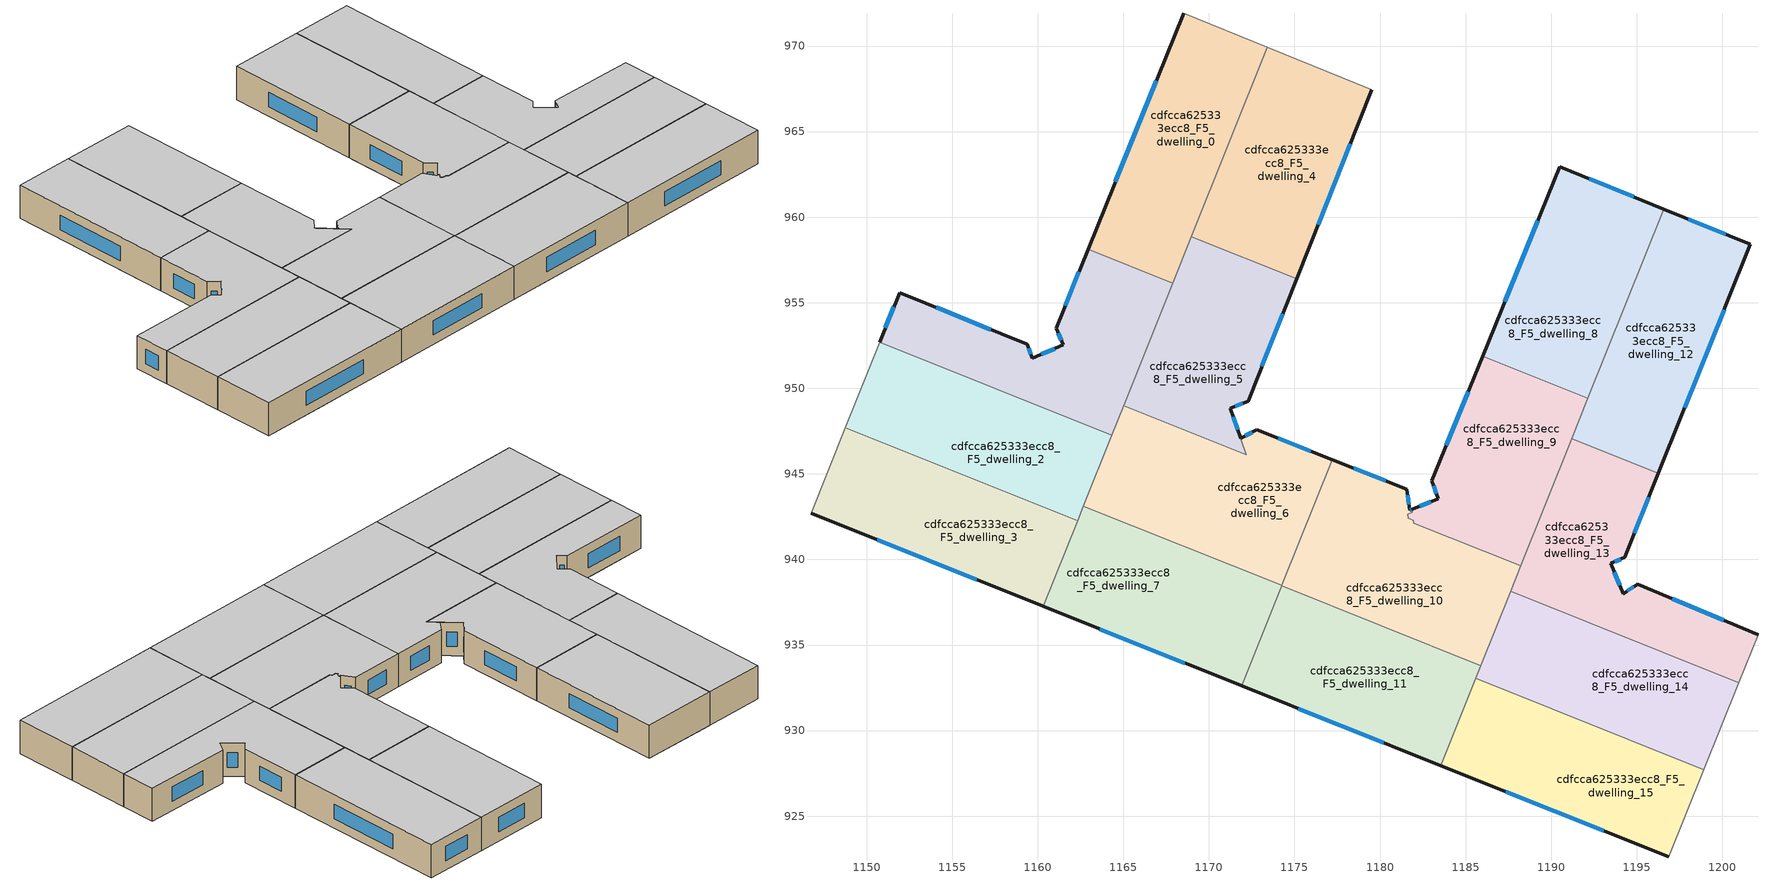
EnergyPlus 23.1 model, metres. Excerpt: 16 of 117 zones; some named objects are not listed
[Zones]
cdfcca625333ecc8_F5_dwelling_0
 floor to cdfcca625333ecc8_F4_dwelling_15 (EU_floor_Construction): 1173.41,969.93 1168.81,958.45 1163.71,960 1168.53,971.92 z15
 floor to cdfcca625333ecc8_F4_dwelling_13 (EU_floor_Construction): 1168.81,958.45 1167.89,956.14 1162.94,958.12 1163.71,960 z15
 wall outside (EU_wall_Construction): 1168.53,971.92 1162.94,958.12 z15:18
 wall to cdfcca625333ecc8_F5_dwelling_1 (EU_wall_Construction): 1162.94,958.12 1167.89,956.14 z15:18
 wall adiabatic (EU_wall_Construction): 1173.41,969.93 1168.53,971.92 z15:18
 wall to cdfcca625333ecc8_F5_dwelling_4 (EU_wall_Construction): 1168.98,958.86 1173.41,969.93 z15:18
 wall to cdfcca625333ecc8_F5_dwelling_5 (EU_wall_Construction): 1167.89,956.14 1168.98,958.86 z15:18
 window (EU_Window_Construction): 1166.93,967.98 1164.54,962.06 z15.86:17.14
 ceiling to cdfcca625333ecc8_F6_dwelling_0 (EU_floor_Construction): 1167.89,956.14 1173.41,969.93 1168.53,971.92 1162.94,958.12 z18
cdfcca625333ecc8_F5_dwelling_1
 floor to cdfcca625333ecc8_F4_dwelling_13 (EU_floor_Construction): 1167.89,956.14 1166.89,953.64 1164.37,954.41 1162.43,948.03 1155.41,950.84 1156.32,953.81 1159.38,952.57 1159.68,951.77 1161.5,952.54 1161.42,952.72 1161.07,953.5 1162.94,958.12 z15
 floor to cdfcca625333ecc8_F4_dwelling_12 (EU_floor_Construction): 1166.89,953.64 1164.33,947.26 1162.43,948.03 1164.37,954.41 z15
 floor to cdfcca625333ecc8_F4_dwelling_16 (EU_floor_Construction): 1156.32,953.81 1155.41,950.84 1150.76,952.7 1151.92,955.59 z15
 wall outside (EU_wall_Construction): 1162.94,958.12 1161.07,953.5 1161.5,952.54 1159.68,951.77 1159.38,952.57 1151.92,955.59 1150.76,952.7 z15:18
 wall to cdfcca625333ecc8_F5_dwelling_2 (EU_wall_Construction): 1150.76,952.7 1164.33,947.26 z15:18
 wall to cdfcca625333ecc8_F5_dwelling_5 (EU_wall_Construction): 1165.02,948.98 1167.89,956.14 z15:18
 wall to cdfcca625333ecc8_F5_dwelling_6 (EU_wall_Construction): 1164.33,947.26 1165.02,948.98 z15:18
 window (EU_Window_Construction): 1162.41,956.8 1161.61,954.82 / 1151.59,954.77 1151.09,953.53 / 1157.25,953.43 1154.05,954.73 / 1159.6,952 1159.47,952.34 / 1160.98,952.32 1160.2,951.99 / 1161.2,953.23 1161.38,952.81 z15.86:17.14
 ceiling to cdfcca625333ecc8_F6_dwelling_1 (EU_floor_Construction): 1164.33,947.26 1167.89,956.14 1162.94,958.12 1161.07,953.5 1161.5,952.54 1159.68,951.77 1159.38,952.57 1151.92,955.59 1150.76,952.7 z18
cdfcca625333ecc8_F5_dwelling_10
 floor to cdfcca625333ecc8_F4_dwelling_6 (EU_floor_Construction): 1184.64,939.06 1183.34,934.8 1176.73,937.45 1177.84,941.12 z15
 floor to cdfcca625333ecc8_F4_dwelling_5 (EU_floor_Construction): 1181.57,944.09 1181.73,942.87 1181.87,942.92 1181.89,942.77 1181.6,942.65 1181.63,942.42 1181.95,942.29 1181.97,942.12 1185.18,940.84 1184.64,939.06 1177.84,941.12 1179.05,945.09 z15
 floor to cdfcca625333ecc8_F4_dwelling_9 (EU_floor_Construction): 1179.05,945.09 1177.07,938.57 1174.59,939.32 1177.2,945.83 z15
 floor to cdfcca625333ecc8_F4_dwelling_4 (EU_floor_Construction): 1188.22,939.62 1187.06,936.72 1184.19,937.59 1185.18,940.84 z15
 floor to cdfcca625333ecc8_F4_dwelling_8 (EU_floor_Construction): 1177.07,938.57 1176.73,937.45 1174.24,938.45 1174.59,939.32 z15
 floor to cdfcca625333ecc8_F4_dwelling_2 (EU_floor_Construction): 1187.06,936.72 1185.88,933.79 1183.34,934.8 1184.19,937.59 z15
 wall outside (EU_wall_Construction): 1181.87,942.92 1181.73,942.87 1181.57,944.09 1177.2,945.83 z15:18
 wall to cdfcca625333ecc8_F5_dwelling_9 (EU_wall_Construction): 1188.22,939.62 1181.97,942.12 1181.95,942.29 1181.63,942.42 1181.6,942.65 1181.89,942.77 1181.87,942.92 z15:18
 wall to cdfcca625333ecc8_F5_dwelling_11 (EU_wall_Construction): 1174.24,938.45 1185.89,933.79 z15:18
 wall to cdfcca625333ecc8_F5_dwelling_14 (EU_wall_Construction): 1185.88,933.79 1187.63,938.15 z15:18
 wall to cdfcca625333ecc8_F5_dwelling_6 (EU_wall_Construction): 1177.2,945.83 1174.25,938.48 z15:18
 wall to cdfcca625333ecc8_F5_dwelling_13 (EU_wall_Construction): 1187.63,938.15 1188.22,939.62 z15:18
 wall to cdfcca625333ecc8_F5_dwelling_7 (EU_wall_Construction): 1174.25,938.48 1174.24,938.45 z15:18
 window (EU_Window_Construction): 1180.32,944.59 1178.45,945.33 / 1181.68,943.22 1181.62,943.74 / 1181.83,942.91 1181.77,942.88 z15.86:17.14
 ceiling to cdfcca625333ecc8_F6_dwelling_10 (EU_floor_Construction): 1185.89,933.79 1188.22,939.62 1181.97,942.12 1181.95,942.29 1181.63,942.42 1181.6,942.65 1181.89,942.77 1181.87,942.92 1181.73,942.87 1181.57,944.09 1177.2,945.83 1174.24,938.45 z18
cdfcca625333ecc8_F5_dwelling_11
 floor to cdfcca625333ecc8_F4_dwelling_8 (EU_floor_Construction): 1176.73,937.45 1174.89,931.42 1171.91,932.62 1174.24,938.45 z15
 floor to cdfcca625333ecc8_F4_dwelling_6 (EU_floor_Construction): 1183.34,934.8 1181.51,928.77 1174.89,931.42 1176.73,937.45 z15
 floor to cdfcca625333ecc8_F4_dwelling_2 (EU_floor_Construction): 1185.88,933.79 1183.55,927.95 1181.51,928.77 1183.34,934.8 z15
 wall outside (EU_wall_Construction): 1171.91,932.62 1183.55,927.95 z15:18
 wall to cdfcca625333ecc8_F5_dwelling_15 (EU_wall_Construction): 1183.55,927.95 1185.59,933.05 z15:18
 wall to cdfcca625333ecc8_F5_dwelling_7 (EU_wall_Construction): 1174.24,938.45 1171.91,932.62 z15:18
 wall to cdfcca625333ecc8_F5_dwelling_14 (EU_wall_Construction): 1185.59,933.05 1185.88,933.79 z15:18
 window (EU_Window_Construction): 1175.23,931.28 1180.22,929.29 z15.86:17.14
 ceiling to cdfcca625333ecc8_F6_dwelling_11 (EU_floor_Construction): 1183.55,927.95 1185.89,933.79 1174.24,938.45 1171.91,932.62 z18
cdfcca625333ecc8_F5_dwelling_12
 floor to cdfcca625333ecc8_F4_dwelling_3 (EU_floor_Construction): 1201.64,958.4 1196.26,945.03 1191.45,946.95 1192.36,949.95 1196.57,960.47 z15
 floor to cdfcca625333ecc8_F4_dwelling_5 (EU_floor_Construction): 1192.24,949.55 1191.45,946.95 1191.2,947.05 1192.2,949.56 z15
 wall outside (EU_wall_Construction): 1196.26,945.03 1201.64,958.4 1196.57,960.47 z15:18
 wall to cdfcca625333ecc8_F5_dwelling_13 (EU_wall_Construction): 1191.2,947.05 1196.26,945.03 z15:18
 wall to cdfcca625333ecc8_F5_dwelling_8 (EU_wall_Construction): 1196.57,960.47 1192.15,949.42 z15:18
 wall to cdfcca625333ecc8_F5_dwelling_9 (EU_wall_Construction): 1192.15,949.42 1191.2,947.05 z15:18
 window (EU_Window_Construction): 1200.19,958.99 1198.02,959.88 / 1197.79,948.85 1200.1,954.58 z15.86:17.14
 ceiling to cdfcca625333ecc8_F6_dwelling_12 (EU_floor_Construction): 1196.26,945.03 1201.64,958.4 1196.57,960.47 1191.2,947.05 z18
cdfcca625333ecc8_F5_dwelling_13
 floor to cdfcca625333ecc8_F4_dwelling_4 (EU_floor_Construction): 1196.08,944.59 1194.28,940.12 1193.48,939.76 1193.59,939.51 1192.58,936.17 1187.63,938.15 1190.12,944.35 1190.61,944.2 1191.18,946.08 z15
 floor to cdfcca625333ecc8_F4_dwelling_1 (EU_floor_Construction): 1202.08,935.61 1200.96,932.81 1192.58,936.17 1193.59,939.51 1194.22,938 1195.05,938.56 z15
 floor to cdfcca625333ecc8_F4_dwelling_3 (EU_floor_Construction): 1196.26,945.03 1196.08,944.59 1191.18,946.08 1191.45,946.95 z15
 floor to cdfcca625333ecc8_F4_dwelling_5 (EU_floor_Construction): 1191.45,946.95 1190.61,944.2 1190.12,944.35 1191.2,947.05 z15
 wall outside (EU_wall_Construction): 1202.08,935.61 1195.05,938.56 1194.22,938 1193.48,939.76 1194.28,940.12 1196.26,945.03 z15:18
 wall adiabatic (EU_wall_Construction): 1200.96,932.81 1202.08,935.61 z15:18
 wall to cdfcca625333ecc8_F5_dwelling_14 (EU_wall_Construction): 1187.63,938.15 1200.96,932.81 z15:18
 wall to cdfcca625333ecc8_F5_dwelling_9 (EU_wall_Construction): 1191.2,947.05 1188.22,939.62 z15:18
 window (EU_Window_Construction): 1194.81,938.4 1194.46,938.16 / 1200.07,936.45 1197.06,937.72 / 1194.85,941.52 1195.69,943.63 / 1193.71,939.87 1194.06,940.02 / 1194.01,938.5 1193.69,939.26 z15.86:17.14
 ceiling to cdfcca625333ecc8_F6_dwelling_13 (EU_floor_Construction): 1200.96,932.81 1202.08,935.61 1195.05,938.56 1194.22,938 1193.48,939.76 1194.28,940.12 1196.26,945.03 1191.2,947.05 1187.63,938.15 z18
cdfcca625333ecc8_F5_dwelling_14
 floor to cdfcca625333ecc8_F4_dwelling_1 (EU_floor_Construction): 1200.96,932.81 1199.71,929.7 1191.38,932.23 1192.58,936.17 z15
 floor to cdfcca625333ecc8_F4_dwelling_0 (EU_floor_Construction): 1199.71,929.7 1198.91,927.72 1190.97,930.9 1191.38,932.23 z15
 floor to cdfcca625333ecc8_F4_dwelling_2 (EU_floor_Construction): 1192.26,935.13 1190.97,930.9 1185.59,933.05 1187.06,936.72 z15
 floor to cdfcca625333ecc8_F4_dwelling_4 (EU_floor_Construction): 1192.58,936.17 1192.26,935.13 1187.06,936.72 1187.63,938.15 z15
 wall adiabatic (EU_wall_Construction): 1198.91,927.72 1200.96,932.81 z15:18
 wall to cdfcca625333ecc8_F5_dwelling_15 (EU_wall_Construction): 1185.59,933.05 1198.91,927.72 z15:18
 ceiling to cdfcca625333ecc8_F6_dwelling_14 (EU_floor_Construction): 1198.91,927.72 1200.96,932.81 1187.63,938.15 1185.59,933.05 z18
cdfcca625333ecc8_F5_dwelling_15
 floor to cdfcca625333ecc8_F4_dwelling_0 (EU_floor_Construction): 1198.91,927.72 1196.87,922.62 1189.37,925.62 1190.97,930.9 z15
 floor adiabatic (EU_floor_Construction): 1190.97,930.9 1189.37,925.62 1183.55,927.95 1185.59,933.05 z15
 wall outside (EU_wall_Construction): 1183.55,927.95 1196.87,922.62 z15:18
 wall adiabatic (EU_wall_Construction): 1196.87,922.62 1198.91,927.72 z15:18
 window (EU_Window_Construction): 1187.35,926.43 1193.06,924.14 z15.86:17.14
 ceiling to cdfcca625333ecc8_F6_dwelling_15 (EU_floor_Construction): 1196.87,922.62 1198.91,927.72 1185.59,933.05 1183.55,927.95 z18
cdfcca625333ecc8_F5_dwelling_2
 floor to cdfcca625333ecc8_F4_dwelling_16 (EU_floor_Construction): 1155.41,950.84 1153.84,945.66 1148.76,947.7 1150.76,952.7 z15
 floor to cdfcca625333ecc8_F4_dwelling_13 (EU_floor_Construction): 1162.43,948.03 1162.24,947.4 1155.04,949.6 1155.41,950.84 z15
 floor to cdfcca625333ecc8_F4_dwelling_14 (EU_floor_Construction): 1162.24,947.4 1160.85,942.85 1153.84,945.66 1155.04,949.6 z15
 floor to cdfcca625333ecc8_F4_dwelling_10 (EU_floor_Construction): 1163.85,946.06 1162.33,942.26 1160.85,942.85 1162,946.62 z15
 floor to cdfcca625333ecc8_F4_dwelling_12 (EU_floor_Construction): 1164.33,947.26 1163.85,946.06 1162,946.62 1162.43,948.03 z15
 wall to cdfcca625333ecc8_F5_dwelling_3 (EU_wall_Construction): 1148.76,947.7 1162.33,942.26 z15:18
 wall adiabatic (EU_wall_Construction): 1150.76,952.7 1148.76,947.7 z15:18
 wall to cdfcca625333ecc8_F5_dwelling_6 (EU_wall_Construction): 1162.67,943.12 1164.33,947.26 z15:18
 wall to cdfcca625333ecc8_F5_dwelling_7 (EU_wall_Construction): 1162.33,942.26 1162.67,943.12 z15:18
 ceiling to cdfcca625333ecc8_F6_dwelling_2 (EU_floor_Construction): 1162.33,942.26 1164.33,947.26 1150.76,952.7 1148.76,947.7 z18
cdfcca625333ecc8_F5_dwelling_3
 floor to cdfcca625333ecc8_F4_dwelling_14 (EU_floor_Construction): 1160.85,942.85 1159.28,937.68 1152.26,940.49 1153.84,945.66 z15
 floor to cdfcca625333ecc8_F4_dwelling_16 (EU_floor_Construction): 1153.84,945.66 1152.26,940.49 1146.75,942.69 1148.76,947.7 z15
 floor to cdfcca625333ecc8_F4_dwelling_10 (EU_floor_Construction): 1162.33,942.26 1160.32,937.26 1159.28,937.68 1160.85,942.85 z15
 wall outside (EU_wall_Construction): 1146.75,942.69 1160.32,937.26 z15:18
 wall adiabatic (EU_wall_Construction): 1148.76,947.7 1146.75,942.69 z15:18
 wall to cdfcca625333ecc8_F5_dwelling_7 (EU_wall_Construction): 1160.32,937.26 1162.33,942.26 z15:18
 window (EU_Window_Construction): 1150.63,941.14 1156.45,938.81 z15.86:17.14
 ceiling to cdfcca625333ecc8_F6_dwelling_3 (EU_floor_Construction): 1160.32,937.26 1162.33,942.26 1148.76,947.7 1146.75,942.69 z18
cdfcca625333ecc8_F5_dwelling_4
 floor to cdfcca625333ecc8_F4_dwelling_11 (EU_floor_Construction): 1179.53,967.43 1175.13,956.39 1169.99,958.45 1173.48,969.9 z15
 floor to cdfcca625333ecc8_F4_dwelling_15 (EU_floor_Construction): 1173.48,969.9 1169.99,958.45 1168.98,958.86 1173.41,969.93 z15
 wall outside (EU_wall_Construction): 1175.13,956.39 1179.53,967.43 z15:18
 wall adiabatic (EU_wall_Construction): 1179.53,967.43 1173.41,969.93 z15:18
 wall to cdfcca625333ecc8_F5_dwelling_5 (EU_wall_Construction): 1168.97,958.86 1175.13,956.39 z15:18
 window (EU_Window_Construction): 1176.39,959.55 1178.27,964.28 z15.86:17.14
 ceiling to cdfcca625333ecc8_F6_dwelling_4 (EU_floor_Construction): 1175.13,956.39 1179.53,967.43 1173.41,969.93 1168.97,958.86 z18
cdfcca625333ecc8_F5_dwelling_5
 floor to cdfcca625333ecc8_F4_dwelling_12 (EU_floor_Construction): 1174.05,953.67 1172.29,949.25 1171.26,948.83 1171.84,947.09 1170.93,946.61 1165.02,948.98 1166.89,953.64 1168.39,953.18 1169,955.21 z15
 floor to cdfcca625333ecc8_F4_dwelling_11 (EU_floor_Construction): 1175.13,956.39 1174.05,953.67 1169,955.21 1169.99,958.45 z15
 floor to cdfcca625333ecc8_F4_dwelling_9 (EU_floor_Construction): 1171.84,947.09 1172.18,946.11 1170.93,946.61 z15
 floor to cdfcca625333ecc8_F4_dwelling_13 (EU_floor_Construction): 1169.89,958.12 1168.39,953.18 1166.89,953.64 1168.81,958.45 z15
 floor to cdfcca625333ecc8_F4_dwelling_15 (EU_floor_Construction): 1169.99,958.45 1169.89,958.12 1168.81,958.45 1168.98,958.86 z15
 wall outside (EU_wall_Construction): 1171.25,948.82 1172.29,949.25 1175.13,956.39 z15:18
 wall to cdfcca625333ecc8_F5_dwelling_6 (EU_wall_Construction): 1165.02,948.98 1172.18,946.11 1171.25,948.82 z15:18
 window (EU_Window_Construction): 1173.1,951.29 1174.32,954.35 / 1171.55,948.94 1171.99,949.13 z15.86:17.14
 ceiling to cdfcca625333ecc8_F6_dwelling_5 (EU_floor_Construction): 1172.18,946.11 1171.25,948.82 1172.29,949.25 1175.13,956.39 1168.97,958.86 1165.02,948.98 z18
cdfcca625333ecc8_F5_dwelling_6
 floor to cdfcca625333ecc8_F4_dwelling_9 (EU_floor_Construction): 1177.2,945.83 1174.59,939.32 1169.07,941 1170.75,946.51 1170.94,946.61 1172.18,946.11 1171.85,947.09 1172.79,947.58 z15
 floor to cdfcca625333ecc8_F4_dwelling_10 (EU_floor_Construction): 1170.04,944.17 1168.95,940.6 1162.67,943.12 1163.85,946.06 z15
 floor to cdfcca625333ecc8_F4_dwelling_12 (EU_floor_Construction): 1170.93,946.61 1170.75,946.51 1170.04,944.17 1163.85,946.06 1165.02,948.98 z15
 floor to cdfcca625333ecc8_F4_dwelling_8 (EU_floor_Construction): 1174.59,939.32 1174.25,938.48 1168.95,940.6 1169.07,941 z15
 wall outside (EU_wall_Construction): 1177.2,945.83 1172.79,947.58 1171.85,947.09 1171.26,948.82 z15:18
 wall to cdfcca625333ecc8_F5_dwelling_7 (EU_wall_Construction): 1162.67,943.12 1174.25,938.48 z15:18
 window (EU_Window_Construction): 1171.68,947.59 1171.43,948.33 / 1172.52,947.44 1172.12,947.23 / 1175.94,946.33 1174.05,947.08 z15.86:17.14
 ceiling to cdfcca625333ecc8_F6_dwelling_6 (EU_floor_Construction): 1174.25,938.48 1177.2,945.83 1172.79,947.58 1171.85,947.09 1171.26,948.82 1172.18,946.11 1165.02,948.98 1162.67,943.12 z18
cdfcca625333ecc8_F5_dwelling_7
 floor to cdfcca625333ecc8_F4_dwelling_10 (EU_floor_Construction): 1168.95,940.6 1167.11,934.54 1160.32,937.26 1162.67,943.12 z15
 floor to cdfcca625333ecc8_F4_dwelling_8 (EU_floor_Construction): 1174.25,938.48 1171.91,932.62 1167.11,934.54 1168.95,940.6 z15
 wall outside (EU_wall_Construction): 1160.32,937.26 1171.91,932.62 z15:18
 window (EU_Window_Construction): 1163.63,935.93 1168.6,933.94 z15.86:17.14
 ceiling to cdfcca625333ecc8_F6_dwelling_7 (EU_floor_Construction): 1171.91,932.62 1174.25,938.48 1162.67,943.12 1160.32,937.26 z18
cdfcca625333ecc8_F5_dwelling_8
 floor to cdfcca625333ecc8_F4_dwelling_7 (EU_floor_Construction): 1195.67,960.84 1192.36,949.95 1192.2,949.56 1190.5,950.08 1185.99,951.89 1190.48,962.96 z15
 floor to cdfcca625333ecc8_F4_dwelling_3 (EU_floor_Construction): 1196.57,960.47 1192.36,949.95 1195.67,960.84 z15
 floor to cdfcca625333ecc8_F4_dwelling_5 (EU_floor_Construction): 1192.2,949.56 1192.15,949.42 1190.5,950.08 z15
 wall outside (EU_wall_Construction): 1196.57,960.47 1190.48,962.96 1185.99,951.89 z15:18
 wall to cdfcca625333ecc8_F5_dwelling_9 (EU_wall_Construction): 1185.99,951.89 1192.15,949.42 z15:18
 window (EU_Window_Construction): 1189.2,959.79 1187.27,955.05 / 1194.83,961.18 1192.22,962.25 z15.86:17.14
 ceiling to cdfcca625333ecc8_F6_dwelling_8 (EU_floor_Construction): 1192.15,949.42 1196.57,960.47 1190.48,962.96 1185.99,951.89 z18
cdfcca625333ecc8_F5_dwelling_9
 floor to cdfcca625333ecc8_F4_dwelling_5 (EU_floor_Construction): 1192.15,949.42 1190.12,944.35 1186.57,945.43 1185.18,940.84 1181.97,942.12 1181.95,942.29 1181.63,942.42 1181.6,942.65 1181.89,942.77 1181.87,942.92 1183.39,943.55 1183.03,944.6 1185.83,951.5 1190.5,950.08 z15
 floor to cdfcca625333ecc8_F4_dwelling_7 (EU_floor_Construction): 1190.5,950.08 1185.83,951.5 1185.99,951.89 z15
 floor to cdfcca625333ecc8_F4_dwelling_4 (EU_floor_Construction): 1190.12,944.35 1188.22,939.62 1185.18,940.84 1186.57,945.43 z15
 wall outside (EU_wall_Construction): 1185.99,951.89 1183.03,944.6 1183.39,943.55 1181.87,942.92 z15:18
 window (EU_Window_Construction): 1182.96,943.37 1182.31,943.1 / 1183.13,944.3 1183.29,943.85 / 1185.14,949.81 1183.87,946.68 z15.86:17.14
 ceiling to cdfcca625333ecc8_F6_dwelling_9 (EU_floor_Construction): 1188.22,939.62 1192.15,949.42 1185.99,951.89 1183.03,944.6 1183.39,943.55 1181.87,942.92 1181.89,942.77 1181.6,942.65 1181.63,942.42 1181.95,942.29 1181.97,942.12 z18
[Building]
EU S2 Campaign: North Axis=0; Terrain=City; Solar Distribution=FullExterior
[Site:Location]
Helsinki-Vantaa.AP: Latitude=60.317; Longitude=24.963; Time Zone=2; Elevation=54.6
[SizingPeriod:WeatherFileDays]
AnnualSizingPeriod: Begin Month=1; Begin Day of Month=1; End Month=12; End Day of Month=31; Day of Week for Start Day=Monday; Use Weather File Daylight Saving Period=No; Use Weather File Rain and Snow Indicators=No
[MATERIAL]
EU_InternalMass_Material: Roughness=MediumRough; Thickness=0.1; Conductivity=1; Density=1800; Specific Heat=900; Thermal Absorptance=0.9; Solar Absorptance=0.7; Visible Absorptance=0.7
[MATERIAL:NOMASS] Roughness=MediumRough; Thermal Absorptance=0.9; Solar Absorptance=0.7; Visible Absorptance=0.7
Name | Thermal Resistance
EU_wall_NoMass | 1.10183
EU_floor_NoMass | 1.70606
[WINDOWMATERIAL:SIMPLEGLAZINGSYSTEM]
EU_Window_SimpleGlazing: UFactor=3.11035; Solar Heat Gain Coefficient=0.8; Visible Transmittance=0.8
[CONSTRUCTION]
EU_wall_Construction: EU_wall_NoMass
EU_floor_Construction: EU_floor_NoMass
EU_Window_Construction: EU_Window_SimpleGlazing
EU_InternalMass_Construction: EU_InternalMass_Material
[ZONE] Type=1; Multiplier=1; Ceiling Height=autocalculate; Floor Area=autocalculate; Part of Total Floor Area=Yes
Name | Volume
cdfcca625333ecc8_F5_dwelling_0 | 236.406
cdfcca625333ecc8_F5_dwelling_1 | 236.401
cdfcca625333ecc8_F5_dwelling_10 | 262.417
cdfcca625333ecc8_F5_dwelling_11; cdfcca625333ecc8_F5_dwelling_14; cdfcca625333ecc8_F5_dwelling_4; cdfcca625333ecc8_F5_dwelling_7 | 236.383
cdfcca625333ecc8_F5_dwelling_12; cdfcca625333ecc8_F5_dwelling_2 | 236.388
cdfcca625333ecc8_F5_dwelling_13 | 236.389
cdfcca625333ecc8_F5_dwelling_15 | 236.39
cdfcca625333ecc8_F5_dwelling_3 | 236.399
cdfcca625333ecc8_F5_dwelling_5 | 211.936
cdfcca625333ecc8_F5_dwelling_6 | 260.8125
cdfcca625333ecc8_F5_dwelling_8 | 236.375
cdfcca625333ecc8_F5_dwelling_9 | 210.374
[INTERNALMASS] Construction=EU_InternalMass_Construction
Name | Zone or ZoneList | Surface Area
cdfcca625333ecc8_F5_dwelling_0_EU_InternalMass | cdfcca625333ecc8_F5_dwelling_0 | 78.8021
cdfcca625333ecc8_F5_dwelling_1_EU_InternalMass | cdfcca625333ecc8_F5_dwelling_1 | 78.8003
cdfcca625333ecc8_F5_dwelling_2_EU_InternalMass | cdfcca625333ecc8_F5_dwelling_2 | 78.7959
cdfcca625333ecc8_F5_dwelling_3_EU_InternalMass | cdfcca625333ecc8_F5_dwelling_3 | 78.7999
cdfcca625333ecc8_F5_dwelling_4_EU_InternalMass | cdfcca625333ecc8_F5_dwelling_4 | 78.7942
cdfcca625333ecc8_F5_dwelling_5_EU_InternalMass | cdfcca625333ecc8_F5_dwelling_5 | 70.6447
cdfcca625333ecc8_F5_dwelling_6_EU_InternalMass | cdfcca625333ecc8_F5_dwelling_6 | 86.9432
cdfcca625333ecc8_F5_dwelling_7_EU_InternalMass | cdfcca625333ecc8_F5_dwelling_7 | 78.7943
cdfcca625333ecc8_F5_dwelling_8_EU_InternalMass | cdfcca625333ecc8_F5_dwelling_8 | 78.7918
cdfcca625333ecc8_F5_dwelling_9_EU_InternalMass | cdfcca625333ecc8_F5_dwelling_9 | 70.1245
cdfcca625333ecc8_F5_dwelling_10_EU_InternalMass | cdfcca625333ecc8_F5_dwelling_10 | 87.4754
cdfcca625333ecc8_F5_dwelling_11_EU_InternalMass | cdfcca625333ecc8_F5_dwelling_11 | 78.7947
cdfcca625333ecc8_F5_dwelling_12_EU_InternalMass | cdfcca625333ecc8_F5_dwelling_12 | 78.7962
cdfcca625333ecc8_F5_dwelling_13_EU_InternalMass | cdfcca625333ecc8_F5_dwelling_13 | 78.7965
cdfcca625333ecc8_F5_dwelling_14_EU_InternalMass | cdfcca625333ecc8_F5_dwelling_14 | 78.7945
cdfcca625333ecc8_F5_dwelling_15_EU_InternalMass | cdfcca625333ecc8_F5_dwelling_15 | 78.7969
[OTHEREQUIPMENT] Fuel Type=Electricity; Design Level Calculation Method=Watts/Area; Power per Zone Floor Area=1; Fraction Latent=0; Fraction Radiant=0; Fraction Lost=0; Carbon Dioxide Generation Rate=0; EndUse Subcategory=EU_Step8_InternalGains
Name | Zone or ZoneList or Space or SpaceList | Schedule
EU_Step8_InternalGain_cdfcca625333ecc8_F5_dwelling_0_f000 | cdfcca625333ecc8_F5_dwelling_0 | EU_Step8_GainSchedule_cdfcca625333ecc8_F5_dwelling_0_f000
EU_Step8_InternalGain_cdfcca625333ecc8_F5_dwelling_1_f000 | cdfcca625333ecc8_F5_dwelling_1 | EU_Step8_GainSchedule_cdfcca625333ecc8_F5_dwelling_1_f000
EU_Step8_InternalGain_cdfcca625333ecc8_F5_dwelling_2_f000 | cdfcca625333ecc8_F5_dwelling_2 | EU_Step8_GainSchedule_cdfcca625333ecc8_F5_dwelling_2_f000
EU_Step8_InternalGain_cdfcca625333ecc8_F5_dwelling_3_f000 | cdfcca625333ecc8_F5_dwelling_3 | EU_Step8_GainSchedule_cdfcca625333ecc8_F5_dwelling_3_f000
EU_Step8_InternalGain_cdfcca625333ecc8_F5_dwelling_4_f000 | cdfcca625333ecc8_F5_dwelling_4 | EU_Step8_GainSchedule_cdfcca625333ecc8_F5_dwelling_4_f000
EU_Step8_InternalGain_cdfcca625333ecc8_F5_dwelling_5_f000 | cdfcca625333ecc8_F5_dwelling_5 | EU_Step8_GainSchedule_cdfcca625333ecc8_F5_dwelling_5_f000
EU_Step8_InternalGain_cdfcca625333ecc8_F5_dwelling_6_f000 | cdfcca625333ecc8_F5_dwelling_6 | EU_Step8_GainSchedule_cdfcca625333ecc8_F5_dwelling_6_f000
EU_Step8_InternalGain_cdfcca625333ecc8_F5_dwelling_7_f000 | cdfcca625333ecc8_F5_dwelling_7 | EU_Step8_GainSchedule_cdfcca625333ecc8_F5_dwelling_7_f000
EU_Step8_InternalGain_cdfcca625333ecc8_F5_dwelling_8_f000 | cdfcca625333ecc8_F5_dwelling_8 | EU_Step8_GainSchedule_cdfcca625333ecc8_F5_dwelling_8_f000
EU_Step8_InternalGain_cdfcca625333ecc8_F5_dwelling_9_f000 | cdfcca625333ecc8_F5_dwelling_9 | EU_Step8_GainSchedule_cdfcca625333ecc8_F5_dwelling_9_f000
EU_Step8_InternalGain_cdfcca625333ecc8_F5_dwelling_10_f000 | cdfcca625333ecc8_F5_dwelling_10 | EU_Step8_GainSchedule_cdfcca625333ecc8_F5_dwelling_10_f000
EU_Step8_InternalGain_cdfcca625333ecc8_F5_dwelling_11_f000 | cdfcca625333ecc8_F5_dwelling_11 | EU_Step8_GainSchedule_cdfcca625333ecc8_F5_dwelling_11_f000
EU_Step8_InternalGain_cdfcca625333ecc8_F5_dwelling_12_f000 | cdfcca625333ecc8_F5_dwelling_12 | EU_Step8_GainSchedule_cdfcca625333ecc8_F5_dwelling_12_f000
EU_Step8_InternalGain_cdfcca625333ecc8_F5_dwelling_13_f000 | cdfcca625333ecc8_F5_dwelling_13 | EU_Step8_GainSchedule_cdfcca625333ecc8_F5_dwelling_13_f000
EU_Step8_InternalGain_cdfcca625333ecc8_F5_dwelling_14_f000 | cdfcca625333ecc8_F5_dwelling_14 | EU_Step8_GainSchedule_cdfcca625333ecc8_F5_dwelling_14_f000
EU_Step8_InternalGain_cdfcca625333ecc8_F5_dwelling_15_f000 | cdfcca625333ecc8_F5_dwelling_15 | EU_Step8_GainSchedule_cdfcca625333ecc8_F5_dwelling_15_f000
[ZONEVENTILATION:DESIGNFLOWRATE] Schedule=EU_AlwaysOn; Design Flow Rate Calculation Method=AirChanges/Hour; Air Changes per Hour=0.756316; Ventilation Type=Natural; Fan Pressure Rise=0; Fan Total Efficiency=1; Constant Term Coefficient=1; Temperature Term Coefficient=0; Velocity Term Coefficient=0; Velocity Squared Term Coefficient=0; Minimum Indoor Temperature=-100; Maximum Indoor Temperature=100; Delta Temperature=-100; Minimum Outdoor Temperature=-100; Maximum Outdoor Temperature=100; Maximum Wind Speed=40
Name | Zone or ZoneList or Space or SpaceList
EU_ConstantAir_cdfcca625333ecc8_F5_dwelling_0 | cdfcca625333ecc8_F5_dwelling_0
EU_ConstantAir_cdfcca625333ecc8_F5_dwelling_1 | cdfcca625333ecc8_F5_dwelling_1
EU_ConstantAir_cdfcca625333ecc8_F5_dwelling_2 | cdfcca625333ecc8_F5_dwelling_2
EU_ConstantAir_cdfcca625333ecc8_F5_dwelling_3 | cdfcca625333ecc8_F5_dwelling_3
EU_ConstantAir_cdfcca625333ecc8_F5_dwelling_4 | cdfcca625333ecc8_F5_dwelling_4
EU_ConstantAir_cdfcca625333ecc8_F5_dwelling_5 | cdfcca625333ecc8_F5_dwelling_5
EU_ConstantAir_cdfcca625333ecc8_F5_dwelling_6 | cdfcca625333ecc8_F5_dwelling_6
EU_ConstantAir_cdfcca625333ecc8_F5_dwelling_7 | cdfcca625333ecc8_F5_dwelling_7
EU_ConstantAir_cdfcca625333ecc8_F5_dwelling_8 | cdfcca625333ecc8_F5_dwelling_8
EU_ConstantAir_cdfcca625333ecc8_F5_dwelling_9 | cdfcca625333ecc8_F5_dwelling_9
EU_ConstantAir_cdfcca625333ecc8_F5_dwelling_10 | cdfcca625333ecc8_F5_dwelling_10
EU_ConstantAir_cdfcca625333ecc8_F5_dwelling_11 | cdfcca625333ecc8_F5_dwelling_11
EU_ConstantAir_cdfcca625333ecc8_F5_dwelling_12 | cdfcca625333ecc8_F5_dwelling_12
EU_ConstantAir_cdfcca625333ecc8_F5_dwelling_13 | cdfcca625333ecc8_F5_dwelling_13
EU_ConstantAir_cdfcca625333ecc8_F5_dwelling_14 | cdfcca625333ecc8_F5_dwelling_14
EU_ConstantAir_cdfcca625333ecc8_F5_dwelling_15 | cdfcca625333ecc8_F5_dwelling_15
[HVACTEMPLATE:ZONE:IDEALLOADSAIRSYSTEM] System Availability Schedule=EU_AlwaysOn; Maximum Heating Supply Air Temperature=50; Minimum Cooling Supply Air Temperature=13; Maximum Heating Supply Air Humidity Ratio=0.0156; Minimum Cooling Supply Air Humidity Ratio=0.0077; Heating Limit=NoLimit; Cooling Limit=NoLimit; Heating Availability Schedule=EU_AlwaysOn; Cooling Availability Schedule=EU_CoolingOff; Dehumidification Control Type=ConstantSensibleHeatRatio; Cooling Sensible Heat Ratio=0.7; Dehumidification Setpoint=60; Humidification Control Type=None; Humidification Setpoint=30; Outdoor Air Method=None; Outdoor Air Flow Rate per Person=0.00944; Outdoor Air Flow Rate per Zone Floor Area=0; Outdoor Air Flow Rate per Zone=0; Demand Controlled Ventilation Type=None; Outdoor Air Economizer Type=NoEconomizer; Heat Recovery Type=None; Sensible Heat Recovery Effectiveness=0.7; Latent Heat Recovery Effectiveness=0.65
Name | Template Thermostat
cdfcca625333ecc8_F5_dwelling_0 | EU_HeatOnly_cdfcca625333ecc8_F5_dwelling_0
cdfcca625333ecc8_F5_dwelling_1 | EU_HeatOnly_cdfcca625333ecc8_F5_dwelling_1
cdfcca625333ecc8_F5_dwelling_2 | EU_HeatOnly_cdfcca625333ecc8_F5_dwelling_2
cdfcca625333ecc8_F5_dwelling_3 | EU_HeatOnly_cdfcca625333ecc8_F5_dwelling_3
cdfcca625333ecc8_F5_dwelling_4 | EU_HeatOnly_cdfcca625333ecc8_F5_dwelling_4
cdfcca625333ecc8_F5_dwelling_5 | EU_HeatOnly_cdfcca625333ecc8_F5_dwelling_5
cdfcca625333ecc8_F5_dwelling_6 | EU_HeatOnly_cdfcca625333ecc8_F5_dwelling_6
cdfcca625333ecc8_F5_dwelling_7 | EU_HeatOnly_cdfcca625333ecc8_F5_dwelling_7
cdfcca625333ecc8_F5_dwelling_8 | EU_HeatOnly_cdfcca625333ecc8_F5_dwelling_8
cdfcca625333ecc8_F5_dwelling_9 | EU_HeatOnly_cdfcca625333ecc8_F5_dwelling_9
cdfcca625333ecc8_F5_dwelling_10 | EU_HeatOnly_cdfcca625333ecc8_F5_dwelling_10
cdfcca625333ecc8_F5_dwelling_11 | EU_HeatOnly_cdfcca625333ecc8_F5_dwelling_11
cdfcca625333ecc8_F5_dwelling_12 | EU_HeatOnly_cdfcca625333ecc8_F5_dwelling_12
cdfcca625333ecc8_F5_dwelling_13 | EU_HeatOnly_cdfcca625333ecc8_F5_dwelling_13
cdfcca625333ecc8_F5_dwelling_14 | EU_HeatOnly_cdfcca625333ecc8_F5_dwelling_14
cdfcca625333ecc8_F5_dwelling_15 | EU_HeatOnly_cdfcca625333ecc8_F5_dwelling_15
[SIZING:ZONE] Zone Cooling Design Supply Air Temperature Input Method=SupplyAirTemperature; Zone Cooling Design Supply Air Temperature=13; Zone Heating Design Supply Air Temperature Input Method=SupplyAirTemperature; Zone Heating Design Supply Air Temperature=50; Zone Cooling Design Supply Air Humidity Ratio=0.008; Zone Heating Design Supply Air Humidity Ratio=0.008; Cooling Design Air Flow Method=DesignDay; Cooling Design Air Flow Rate=0; Cooling Minimum Air Flow per Zone Floor Area=0.000762; Cooling Minimum Air Flow=0; Cooling Minimum Air Flow Fraction=0.2; Heating Design Air Flow Method=DesignDay; Heating Design Air Flow Rate=0; Heating Maximum Air Flow per Zone Floor Area=0.002032; Heating Maximum Air Flow=0.141576; Heating Maximum Air Flow Fraction=0.3; Account for Dedicated Outdoor Air System=No; Dedicated Outdoor Air System Control Strategy=NeutralSupplyAir; Dedicated Outdoor Air Low Setpoint Temperature for Design=autosize; Dedicated Outdoor Air High Setpoint Temperature for Design=autosize; Zone Load Sizing Method=Sensible Load Only No Latent Load; Zone Latent Cooling Design Supply Air Humidity Ratio Input Method=HumidityRatioDifference; Zone Cooling Design Supply Air Humidity Ratio Difference=0.005; Zone Latent Heating Design Supply Air Humidity Ratio Input Method=HumidityRatioDifference; Zone Humidification Design Supply Air Humidity Ratio Difference=0.005
cdfcca625333ecc8_F5_dwelling_0; cdfcca625333ecc8_F5_dwelling_1; cdfcca625333ecc8_F5_dwelling_2; cdfcca625333ecc8_F5_dwelling_3; cdfcca625333ecc8_F5_dwelling_4; cdfcca625333ecc8_F5_dwelling_5; cdfcca625333ecc8_F5_dwelling_6; cdfcca625333ecc8_F5_dwelling_7; cdfcca625333ecc8_F5_dwelling_8; cdfcca625333ecc8_F5_dwelling_9; cdfcca625333ecc8_F5_dwelling_10; cdfcca625333ecc8_F5_dwelling_11; cdfcca625333ecc8_F5_dwelling_12; cdfcca625333ecc8_F5_dwelling_13; cdfcca625333ecc8_F5_dwelling_14; cdfcca625333ecc8_F5_dwelling_15
[SCHEDULE:CONSTANT]
Name | Hourly Value
EU_AlwaysOn | 1
EU_CoolingOff | 0
[SCHEDULE:FILE] Column Number=1; Rows to Skip at Top=0; Number of Hours of Data=8760; Column Separator=Comma; Interpolate to Timestep=No; Minutes per Item=60; Adjust Schedule for Daylight Savings=Yes
Name | File
EU_Step8_GainSchedule_cdfcca625333ecc8_F5_dwelling_0_f000 | ../../schedules/cdfcca625333ecc8/cdfcca625333ecc8_F5_dwelling_0_f000_gain.csv
EU_Step8_GainSchedule_cdfcca625333ecc8_F5_dwelling_1_f000 | ../../schedules/cdfcca625333ecc8/cdfcca625333ecc8_F5_dwelling_1_f000_gain.csv
EU_Step8_GainSchedule_cdfcca625333ecc8_F5_dwelling_2_f000 | ../../schedules/cdfcca625333ecc8/cdfcca625333ecc8_F5_dwelling_2_f000_gain.csv
EU_Step8_GainSchedule_cdfcca625333ecc8_F5_dwelling_3_f000 | ../../schedules/cdfcca625333ecc8/cdfcca625333ecc8_F5_dwelling_3_f000_gain.csv
EU_Step8_GainSchedule_cdfcca625333ecc8_F5_dwelling_4_f000 | ../../schedules/cdfcca625333ecc8/cdfcca625333ecc8_F5_dwelling_4_f000_gain.csv
EU_Step8_GainSchedule_cdfcca625333ecc8_F5_dwelling_5_f000 | ../../schedules/cdfcca625333ecc8/cdfcca625333ecc8_F5_dwelling_5_f000_gain.csv
EU_Step8_GainSchedule_cdfcca625333ecc8_F5_dwelling_6_f000 | ../../schedules/cdfcca625333ecc8/cdfcca625333ecc8_F5_dwelling_6_f000_gain.csv
EU_Step8_GainSchedule_cdfcca625333ecc8_F5_dwelling_7_f000 | ../../schedules/cdfcca625333ecc8/cdfcca625333ecc8_F5_dwelling_7_f000_gain.csv
EU_Step8_GainSchedule_cdfcca625333ecc8_F5_dwelling_8_f000 | ../../schedules/cdfcca625333ecc8/cdfcca625333ecc8_F5_dwelling_8_f000_gain.csv
EU_Step8_GainSchedule_cdfcca625333ecc8_F5_dwelling_9_f000 | ../../schedules/cdfcca625333ecc8/cdfcca625333ecc8_F5_dwelling_9_f000_gain.csv
EU_Step8_GainSchedule_cdfcca625333ecc8_F5_dwelling_10_f000 | ../../schedules/cdfcca625333ecc8/cdfcca625333ecc8_F5_dwelling_10_f000_gain.csv
EU_Step8_GainSchedule_cdfcca625333ecc8_F5_dwelling_11_f000 | ../../schedules/cdfcca625333ecc8/cdfcca625333ecc8_F5_dwelling_11_f000_gain.csv
EU_Step8_GainSchedule_cdfcca625333ecc8_F5_dwelling_12_f000 | ../../schedules/cdfcca625333ecc8/cdfcca625333ecc8_F5_dwelling_12_f000_gain.csv
EU_Step8_GainSchedule_cdfcca625333ecc8_F5_dwelling_13_f000 | ../../schedules/cdfcca625333ecc8/cdfcca625333ecc8_F5_dwelling_13_f000_gain.csv
EU_Step8_GainSchedule_cdfcca625333ecc8_F5_dwelling_14_f000 | ../../schedules/cdfcca625333ecc8/cdfcca625333ecc8_F5_dwelling_14_f000_gain.csv
EU_Step8_GainSchedule_cdfcca625333ecc8_F5_dwelling_15_f000 | ../../schedules/cdfcca625333ecc8/cdfcca625333ecc8_F5_dwelling_15_f000_gain.csv
